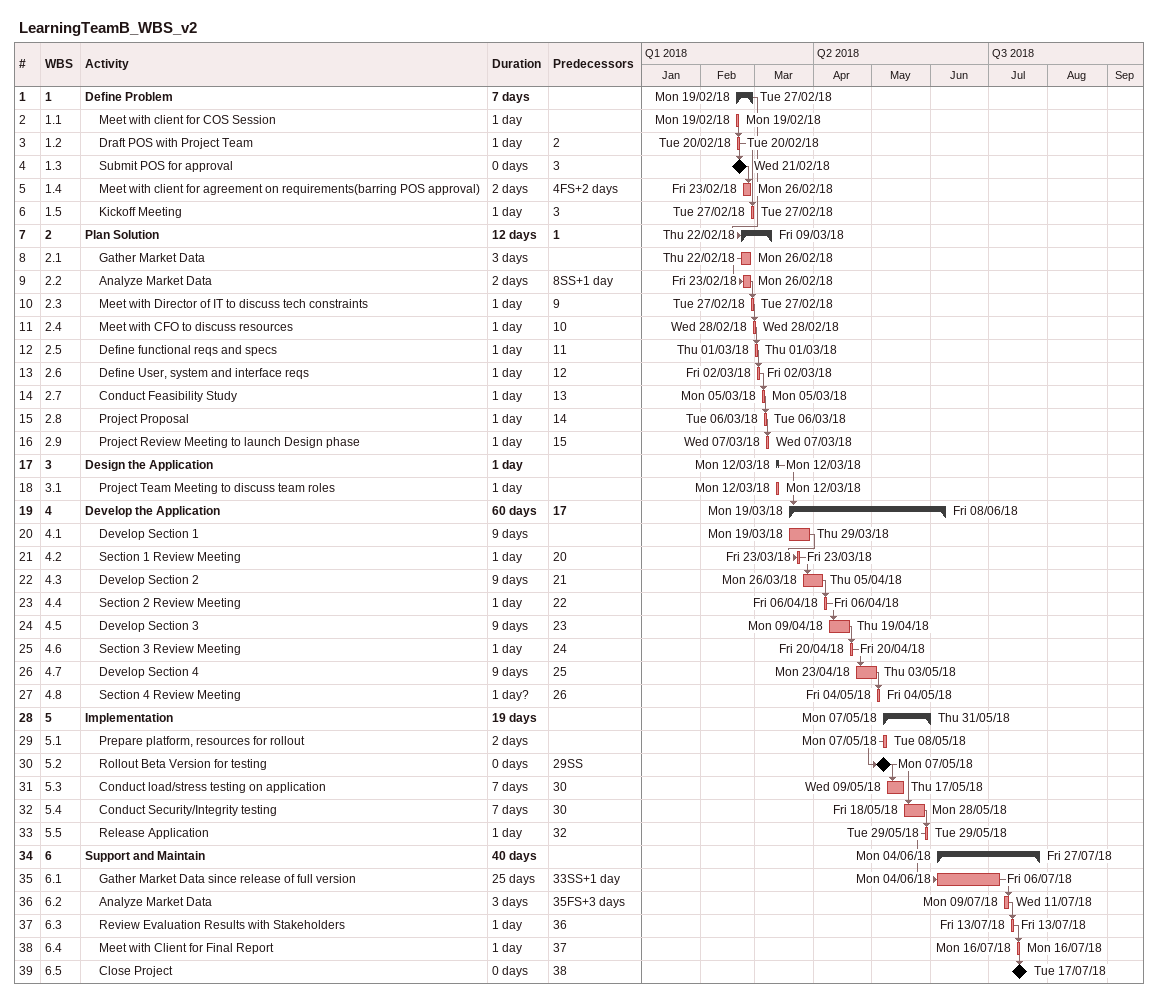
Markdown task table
LearningTeamB_WBS_v2

| ID | WBS | Task | Duration | Start | Finish | Predecessors |
|---|---|---|---|---|---|---|
| 1 | 1 | **Define Problem** | 7d | 2018-02-19 | 2018-02-27 |  |
| 2 | 1.1 | Meet with client for COS Session | 1d | 2018-02-19 | 2018-02-19 |  |
| 3 | 1.2 | Draft POS with Project Team | 1d | 2018-02-20 | 2018-02-20 | 2 |
| 4 | 1.3 | Submit POS for approval | 0d | 2018-02-21 | 2018-02-21 | 3 |
| 5 | 1.4 | Meet with client for agreement on requirements(barring POS approval) | 2d | 2018-02-23 | 2018-02-26 | 4FS+2d |
| 6 | 1.5 | Kickoff Meeting | 1d | 2018-02-27 | 2018-02-27 | 3 |
| 7 | 2 | **Plan Solution** | 12d | 2018-02-22 | 2018-03-09 | 1 |
| 8 | 2.1 | Gather Market Data | 3d | 2018-02-22 | 2018-02-26 |  |
| 9 | 2.2 | Analyze Market Data | 2d | 2018-02-23 | 2018-02-26 | 8SS+1d |
| 10 | 2.3 | Meet with Director of IT to discuss tech constraints | 1d | 2018-02-27 | 2018-02-27 | 9 |
| 11 | 2.4 | Meet with CFO to discuss resources | 1d | 2018-02-28 | 2018-02-28 | 10 |
| 12 | 2.5 | Define functional reqs and specs | 1d | 2018-03-01 | 2018-03-01 | 11 |
| 13 | 2.6 | Define User, system and interface reqs | 1d | 2018-03-02 | 2018-03-02 | 12 |
| 14 | 2.7 | Conduct Feasibility Study | 1d | 2018-03-05 | 2018-03-05 | 13 |
| 15 | 2.8 | Project Proposal | 1d | 2018-03-06 | 2018-03-06 | 14 |
| 16 | 2.9 | Project Review Meeting to launch Design phase | 1d | 2018-03-07 | 2018-03-07 | 15 |
| 17 | 3 | **Design the Application** | 1d | 2018-03-12 | 2018-03-12 |  |
| 18 | 3.1 | Project Team Meeting to discuss team roles | 1d | 2018-03-12 | 2018-03-12 |  |
| 19 | 4 | **Develop the Application** | 60d | 2018-03-19 | 2018-06-08 | 17 |
| 20 | 4.1 | Develop Section 1 | 9d | 2018-03-19 | 2018-03-29 |  |
| 21 | 4.2 | Section 1 Review Meeting | 1d | 2018-03-23 | 2018-03-23 | 20 |
| 22 | 4.3 | Develop Section 2 | 9d | 2018-03-26 | 2018-04-05 | 21 |
| 23 | 4.4 | Section 2 Review Meeting | 1d | 2018-04-06 | 2018-04-06 | 22 |
| 24 | 4.5 | Develop Section 3 | 9d | 2018-04-09 | 2018-04-19 | 23 |
| 25 | 4.6 | Section 3 Review Meeting | 1d | 2018-04-20 | 2018-04-20 | 24 |
| 26 | 4.7 | Develop Section 4 | 9d | 2018-04-23 | 2018-05-03 | 25 |
| 27 | 4.8 | Section 4 Review Meeting | 1d? | 2018-05-04 | 2018-05-04 | 26 |
| 28 | 5 | **Implementation** | 19d | 2018-05-07 | 2018-05-31 |  |
| 29 | 5.1 | Prepare platform, resources for rollout | 2d | 2018-05-07 | 2018-05-08 |  |
| 30 | 5.2 | Rollout Beta Version for testing | 0d | 2018-05-07 | 2018-05-07 | 29SS |
| 31 | 5.3 | Conduct load/stress testing on application | 7d | 2018-05-09 | 2018-05-17 | 30 |
| 32 | 5.4 | Conduct Security/Integrity testing | 7d | 2018-05-18 | 2018-05-28 | 30 |
| 33 | 5.5 | Release Application | 1d | 2018-05-29 | 2018-05-29 | 32 |
| 34 | 6 | **Support and Maintain** | 40d | 2018-06-04 | 2018-07-27 |  |
| 35 | 6.1 | Gather Market Data since release of full version | 25d | 2018-06-04 | 2018-07-06 | 33SS+1d |
| 36 | 6.2 | Analyze Market Data | 3d | 2018-07-09 | 2018-07-11 | 35FS+3d |
| 37 | 6.3 | Review Evaluation Results with Stakeholders | 1d | 2018-07-13 | 2018-07-13 | 36 |
| 38 | 6.4 | Meet with Client for Final Report | 1d | 2018-07-16 | 2018-07-16 | 37 |
| 39 | 6.5 | Close Project | 0d | 2018-07-17 | 2018-07-17 | 38 |
